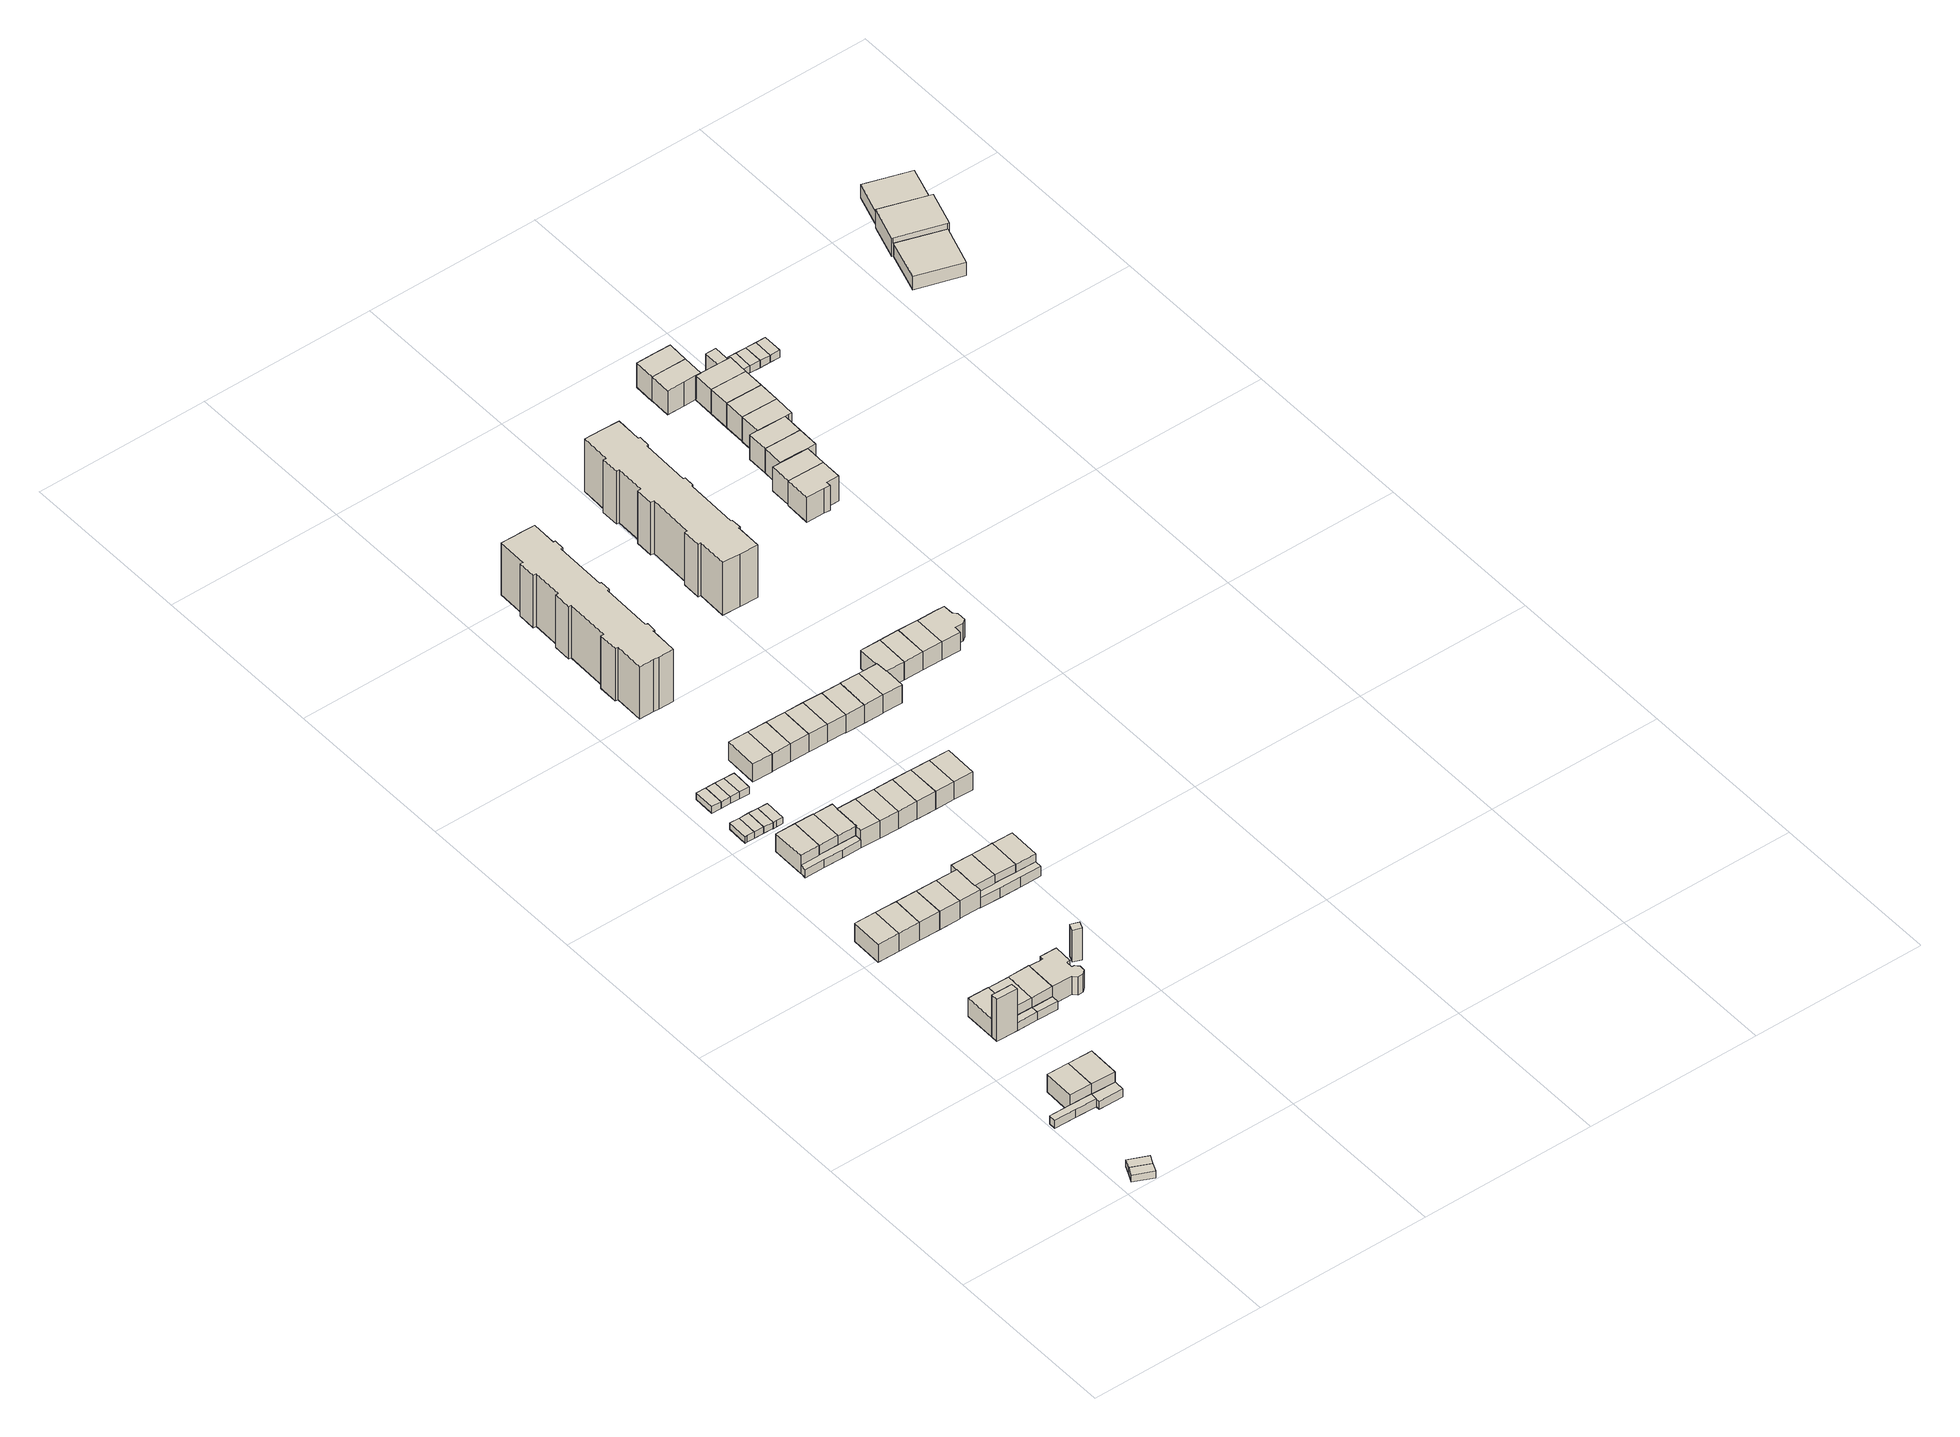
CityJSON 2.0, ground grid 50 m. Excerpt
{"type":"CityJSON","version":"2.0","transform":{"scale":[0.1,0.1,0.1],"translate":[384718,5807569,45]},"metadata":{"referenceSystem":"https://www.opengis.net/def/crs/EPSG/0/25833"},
"CityObjects":{
"building1":{"type":"Building","attributes":{"Gemeindeschluessel":"11000006","BezugspunktDach":"2200","function":"31001_2463","measuredHeight":2.2,"storeysAboveGround":1},"address":[{"country":"Germany","locality":"Berlin","thoroughfareNumber":"33 (1)","thoroughfareName":"Gronauer Weg"}],"geometry":[{"type":"Solid","lod":"1","boundaries":[[[[0,1,2,3]],[[4,5,6,7]],[[4,7,3,2]],[[5,4,2,1]],[[6,5,1,0]],[[7,6,0,3]]]]}]},
"building2":{"type":"Building","attributes":{"Gemeindeschluessel":"11000006","BezugspunktDach":"2200","function":"31001_2463","measuredHeight":2.23,"storeysAboveGround":1},"address":[{"country":"Germany","locality":"Berlin","thoroughfareNumber":"45 (1)","thoroughfareName":"Gronauer Weg"}],"geometry":[{"type":"Solid","lod":"1","boundaries":[[[[1,8,9,2]],[[10,11,5,4]],[[10,4,2,9]],[[11,10,9,8]],[[5,11,8,1]],[[4,5,1,2]]]]}]},
"building3":{"type":"Building","attributes":{"Gemeindeschluessel":"11000006","BezugspunktDach":"2200","function":"51009_1610","measuredHeight":2.67,"storeysAboveGround":0},"address":[{"country":"Germany","locality":"Berlin"}],"geometry":[{"type":"Solid","lod":"1","boundaries":[[[[12,13,14,15,16,17]],[[18,19,20,21,22,23]],[[18,23,17,16]],[[19,18,16,15]],[[20,19,15,14]],[[21,20,14,13]],[[22,21,13,12]],[[23,22,12,17]]]]}]},
"building4":{"type":"Building","attributes":{"Gemeindeschluessel":"11000006","BezugspunktDach":"2200","function":"31001_1010","measuredHeight":5.83,"storeysAboveGround":2},"address":[{"country":"Germany","locality":"Berlin","thoroughfareNumber":"45","thoroughfareName":"Gronauer Weg"}],"geometry":[{"type":"Solid","lod":"1","boundaries":[[[[24,25,26,27]],[[28,29,20,19]],[[28,19,27,26]],[[29,28,26,25]],[[20,29,25,24]],[[19,20,24,27]]]]}]},
"building5":{"type":"Building","attributes":{"Gemeindeschluessel":"11000006","function":"31001_1010"},"address":[{"country":"Germany","locality":"Berlin","thoroughfareNumber":"47","thoroughfareName":"Gronauer Weg"}],"children":["building5-1","building5-2"]},
"building5-1":{"type":"BuildingPart","attributes":{"BezugspunktDach":"2200","measuredHeight":5.82,"storeysAboveGround":2},"parents":["building5"],"geometry":[{"type":"MultiSurface","lod":"1","boundaries":[[[30,31,25,24]],[[29,32,33,20]],[[29,20,24,25]],[[32,29,25,31]],[[33,32,31,30]],[[34,14,35,30,24]],[[20,33,35,14,34]]]}]},
"building5-2":{"type":"BuildingPart","attributes":{"BezugspunktDach":"2200","measuredHeight":2.6,"storeysAboveGround":2},"parents":["building5"],"geometry":[{"type":"MultiSurface","lod":"1","boundaries":[[[36,35,14,13,37]],[[21,20,33,38,39]],[[21,39,37,13]],[[20,21,13,14]],[[38,33,35,36]],[[39,38,36,37]],[[40,33,20,14,35]]]}]},
"building6":{"type":"Building","attributes":{"Gemeindeschluessel":"11000006","function":"31001_1010"},"address":[{"country":"Germany","locality":"Berlin","thoroughfareNumber":"37","thoroughfareName":"Gronauer Weg"}],"children":["building6-1","building6-2"]},
"building6-1":{"type":"BuildingPart","attributes":{"BezugspunktDach":"2200","measuredHeight":5.82,"storeysAboveGround":2},"parents":["building6"],"geometry":[{"type":"MultiSurface","lod":"1","boundaries":[[[41,42,43,44]],[[45,46,47,48]],[[45,48,44,43]],[[46,45,43,42]],[[47,46,42,41]],[[48,47,49,50]],[[50,49,41,44]]]}]},
"building6-2":{"type":"BuildingPart","attributes":{"BezugspunktDach":"2200","measuredHeight":13.69,"storeysAboveGround":2},"parents":["building6"],"geometry":[{"type":"Solid","lod":"1","boundaries":[[[[51,52,53,54]],[[50,49,55,56]],[[50,56,54,53]],[[49,41,44,50,53,52]],[[55,49,52,51]],[[56,55,51,54]],[[50,44,41,49]]]]}]},
"building7":{"type":"Building","attributes":{"Gemeindeschluessel":"11000006","BezugspunktDach":"2200","function":"51009_1610","measuredHeight":2.61,"storeysAboveGround":0},"address":[{"country":"Germany","locality":"Berlin"}],"geometry":[{"type":"Solid","lod":"1","boundaries":[[[[57,58,59,60]],[[49,61,62,55]],[[49,55,60,59]],[[61,49,59,58]],[[62,61,58,57]],[[55,62,57,60]]]]}]},
"building8":{"type":"Building","attributes":{"Gemeindeschluessel":"11000006","BezugspunktDach":"2200","function":"31001_1010","measuredHeight":5.8,"storeysAboveGround":2},"address":[{"country":"Germany","locality":"Berlin","thoroughfareNumber":"39","thoroughfareName":"Gronauer Weg"}],"geometry":[{"type":"Solid","lod":"1","boundaries":[[[[63,64,65,66]],[[46,67,68,47]],[[46,47,66,65]],[[67,46,65,64]],[[68,67,64,63]],[[47,68,63,66]]]]}]},
"building9":{"type":"Building","attributes":{"Gemeindeschluessel":"11000006","BezugspunktDach":"2200","function":"31001_1010","measuredHeight":5.93,"storeysAboveGround":2},"address":[{"country":"Germany","locality":"Berlin","thoroughfareNumber":"19","thoroughfareName":"Gronauer Weg"}],"geometry":[{"type":"Solid","lod":"1","boundaries":[[[[69,70,71,72]],[[73,74,75,76]],[[73,76,72,71]],[[74,73,71,70]],[[75,74,70,69]],[[76,75,69,72]]]]}]},
"building10":{"type":"Building","attributes":{"Gemeindeschluessel":"11000006","function":"31001_1010"},"address":[{"country":"Germany","locality":"Berlin","thoroughfareNumber":"41","thoroughfareName":"Gronauer Weg"}],"children":["building10-1","building10-2"]},
"building10-1":{"type":"BuildingPart","attributes":{"BezugspunktDach":"2200","measuredHeight":5.9,"storeysAboveGround":2},"parents":["building10"],"geometry":[{"type":"MultiSurface","lod":"1","boundaries":[[[77,78,79,80,81]],[[67,82,83,84,68]],[[67,68,81,80]],[[82,67,80,79]],[[83,82,79,78]],[[84,83,78,77]],[[58,85,77,81]],[[68,84,86,87,61,88]],[[88,61,87,86,85,58]]]}]},
"building10-2":{"type":"BuildingPart","attributes":{"BezugspunktDach":"2200","measuredHeight":2.63,"storeysAboveGround":2},"parents":["building10"],"geometry":[{"type":"Solid","lod":"1","boundaries":[[[[89,85,58,57]],[[61,87,90,62]],[[61,62,57,58]],[[90,87,85,89]],[[62,90,89,57]],[[87,61,58,85]]]]}]},
"building11":{"type":"Building","attributes":{"Gemeindeschluessel":"11000006","BezugspunktDach":"2200","function":"31001_1010","measuredHeight":5.96,"storeysAboveGround":2},"address":[{"country":"Germany","locality":"Berlin","thoroughfareNumber":"21","thoroughfareName":"Gronauer Weg"}],"geometry":[{"type":"Solid","lod":"1","boundaries":[[[[91,92,70,69]],[[74,93,94,75]],[[74,75,69,70]],[[93,74,70,92]],[[94,93,92,91]],[[75,94,91,69]]]]}]},
"building12":{"type":"Building","attributes":{"Gemeindeschluessel":"11000006","BezugspunktDach":"2200","function":"31001_1010","measuredHeight":5.96,"storeysAboveGround":2},"address":[{"country":"Germany","locality":"Berlin","thoroughfareNumber":"23","thoroughfareName":"Gronauer Weg"}],"geometry":[{"type":"Solid","lod":"1","boundaries":[[[[95,96,92,91]],[[93,97,98,94]],[[93,94,91,92]],[[97,93,92,96]],[[98,97,96,95]],[[94,98,95,91]]]]}]},
"building13":{"type":"Building","attributes":{"Gemeindeschluessel":"11000006","BezugspunktDach":"2200","function":"31001_1010","measuredHeight":5.86,"storeysAboveGround":2},"address":[{"country":"Germany","locality":"Berlin","thoroughfareNumber":"41A","thoroughfareName":"Gronauer Weg"}],"geometry":[{"type":"Solid","lod":"1","boundaries":[[[[99,100,101,102,103,104,105,106,107,108,109,110,111,112,113,114,78,77]],[[83,115,116,117,118,119,120,121,122,123,124,125,126,127,128,129,130,84]],[[83,84,77,78]],[[115,83,78,114]],[[116,115,114,113]],[[117,116,113,112]],[[118,117,112,111]],[[119,118,111,110]],[[120,119,110,109]],[[121,120,109,108]],[[122,121,108,107]],[[123,122,107,106]],[[124,123,106,105]],[[125,124,105,104]],[[126,125,104,103]],[[127,126,103,102]],[[128,127,102,101]],[[129,128,101,100]],[[130,129,100,99]],[[84,130,99,77]]]]}]},
"building14":{"type":"Building","attributes":{"Gemeindeschluessel":"11000006","BezugspunktDach":"2200","function":"31001_2463","measuredHeight":2.04,"storeysAboveGround":1},"address":[{"country":"Germany","locality":"Berlin","thoroughfareNumber":"41 (1)","thoroughfareName":"Westfalenring"}],"geometry":[{"type":"Solid","lod":"1","boundaries":[[[[131,132,133,134,135]],[[136,137,138,139,140]],[[136,140,135,134]],[[137,136,134,133]],[[138,137,133,132]],[[139,138,132,131]],[[140,139,131,135]]]]}]},
"building15":{"type":"Building","attributes":{"Gemeindeschluessel":"11000006","BezugspunktDach":"2200","function":"31001_1010","measuredHeight":5.78,"storeysAboveGround":2},"address":[{"country":"Germany","locality":"Berlin","thoroughfareNumber":"1","thoroughfareName":"Gronauer Weg"}],"geometry":[{"type":"Solid","lod":"1","boundaries":[[[[141,142,143,144]],[[145,146,147,148]],[[145,148,144,143]],[[146,145,143,142]],[[147,146,142,141]],[[148,147,141,144]]]]}]},
"building16":{"type":"Building","attributes":{"Gemeindeschluessel":"11000006","BezugspunktDach":"2200","function":"31001_2463","measuredHeight":2.03,"storeysAboveGround":1},"address":[{"country":"Germany","locality":"Berlin","thoroughfareNumber":"46 (1)","thoroughfareName":"Gronauer Weg"}],"geometry":[{"type":"Solid","lod":"1","boundaries":[[[[149,150,133,132]],[[151,152,153,154]],[[151,154,132,133]],[[152,151,133,150]],[[153,152,150,149]],[[154,153,149,132]]]]}]},
"building17":{"type":"Building","attributes":{"Gemeindeschluessel":"11000006","BezugspunktDach":"2200","function":"31001_1010","measuredHeight":5.91,"storeysAboveGround":2},"address":[{"country":"Germany","locality":"Berlin","thoroughfareNumber":"25","thoroughfareName":"Gronauer Weg"}],"geometry":[{"type":"Solid","lod":"1","boundaries":[[[[155,156,96,95]],[[97,157,158,98]],[[97,98,95,96]],[[157,97,96,156]],[[158,157,156,155]],[[98,158,155,95]]]]}]},
"building18":{"type":"Building","attributes":{"Gemeindeschluessel":"11000006","BezugspunktDach":"2200","function":"51009_1610","measuredHeight":2.55,"storeysAboveGround":0},"address":[{"country":"Germany","locality":"Berlin"}],"geometry":[{"type":"Solid","lod":"1","boundaries":[[[[159,160,161,162,163,164,165,166]],[[167,168,169,170,171,172,173,174]],[[167,174,166,165]],[[168,167,165,164]],[[169,168,164,163]],[[170,169,163,162]],[[171,170,162,161]],[[172,171,161,160]],[[173,172,160,159]],[[174,173,159,166]]]]}]},
"building19":{"type":"Building","attributes":{"Gemeindeschluessel":"11000006","BezugspunktDach":"2200","function":"31001_2463","measuredHeight":2.13,"storeysAboveGround":1},"address":[{"country":"Germany","locality":"Berlin","thoroughfareNumber":"21 (1)","thoroughfareName":"Gronauer Weg"}],"geometry":[{"type":"Solid","lod":"1","boundaries":[[[[175,176,177,178]],[[179,180,181,182]],[[179,182,178,177]],[[180,179,177,176]],[[181,180,176,175]],[[182,181,175,178]]]]}]},
"building20":{"type":"Building","attributes":{"Gemeindeschluessel":"11000006","BezugspunktDach":"2200","function":"31001_2463","measuredHeight":2.03,"storeysAboveGround":1},"address":[{"country":"Germany","locality":"Berlin","thoroughfareNumber":"1 (1)","thoroughfareName":"Gronauer Weg"}],"geometry":[{"type":"Solid","lod":"1","boundaries":[[[[183,184,150,149]],[[152,185,186,153]],[[152,153,149,150]],[[185,152,150,184]],[[186,185,184,183]],[[153,186,183,149]]]]}]},
"building21":{"type":"Building","attributes":{"Gemeindeschluessel":"11000006","BezugspunktDach":"2200","function":"31001_1010","measuredHeight":5.82,"storeysAboveGround":2},"address":[{"country":"Germany","locality":"Berlin","thoroughfareNumber":"3","thoroughfareName":"Gronauer Weg"}],"geometry":[{"type":"Solid","lod":"1","boundaries":[[[[187,188,142,141]],[[146,189,190,147]],[[146,147,141,142]],[[189,146,142,188]],[[190,189,188,187]],[[147,190,187,141]]]]}]},
"building22":{"type":"Building","attributes":{"Gemeindeschluessel":"11000006","BezugspunktDach":"2200","function":"31001_2463","measuredHeight":2.14,"storeysAboveGround":1},"address":[{"country":"Germany","locality":"Berlin","thoroughfareNumber":"25 (1)","thoroughfareName":"Gronauer Weg"}],"geometry":[{"type":"Solid","lod":"1","boundaries":[[[[191,192,176,175]],[[180,193,194,181]],[[180,181,175,176]],[[193,180,176,192]],[[194,193,192,191]],[[181,194,191,175]]]]}]},
"building23":{"type":"Building","attributes":{"Gemeindeschluessel":"11000006","BezugspunktDach":"2200","function":"31001_2463","measuredHeight":2.04,"storeysAboveGround":1},"address":[{"country":"Germany","locality":"Berlin","thoroughfareNumber":"39 (1)","thoroughfareName":"Gronauer Weg"}],"geometry":[{"type":"Solid","lod":"1","boundaries":[[[[195,196,197,184,183]],[[198,199,200,201,202]],[[198,202,183,184]],[[199,198,184,197]],[[200,199,197,196]],[[201,200,196,195]],[[202,201,195,183]]]]}]},
"building24":{"type":"Building","attributes":{"Gemeindeschluessel":"11000006","BezugspunktDach":"2200","function":"31001_1010","measuredHeight":5.76,"storeysAboveGround":2},"address":[{"country":"Germany","locality":"Berlin","thoroughfareNumber":"27","thoroughfareName":"Gronauer Weg"}],"geometry":[{"type":"Solid","lod":"1","boundaries":[[[[203,204,205,206,207,156,155]],[[208,209,210,211,212,213,214]],[[208,214,155,156]],[[209,208,156,207]],[[210,209,207,206]],[[211,210,206,205]],[[212,211,205,204]],[[213,212,204,203]],[[214,213,203,155]]]]}]},
"building25":{"type":"Building","attributes":{"Gemeindeschluessel":"11000006","BezugspunktDach":"2200","function":"31001_1000","measuredHeight":10.3,"storeysAboveGround":1},"address":[{"country":"Germany","locality":"Berlin","thoroughfareNumber":"41A (1)","thoroughfareName":"Gronauer Weg"}],"geometry":[{"type":"Solid","lod":"1","boundaries":[[[[215,216,217,218]],[[219,220,221,222]],[[219,222,218,217]],[[220,219,217,216]],[[221,220,216,215]],[[222,221,215,218]]]]}]},
"building26":{"type":"Building","attributes":{"Gemeindeschluessel":"11000006","BezugspunktDach":"2200","function":"31001_2463","measuredHeight":2.14,"storeysAboveGround":1},"address":[{"country":"Germany","locality":"Berlin","thoroughfareNumber":"29 (1)","thoroughfareName":"Gronauer Weg"}],"geometry":[{"type":"Solid","lod":"1","boundaries":[[[[223,224,192,191]],[[193,225,226,194]],[[193,194,191,192]],[[225,193,192,224]],[[226,225,224,223]],[[194,226,223,191]]]]}]},
"building27":{"type":"Building","attributes":{"Gemeindeschluessel":"11000006","BezugspunktDach":"2200","function":"31001_1010","measuredHeight":5.75,"storeysAboveGround":2},"address":[{"country":"Germany","locality":"Berlin","thoroughfareNumber":"5","thoroughfareName":"Gronauer Weg"}],"geometry":[{"type":"Solid","lod":"1","boundaries":[[[[227,228,229,230,231,232,233]],[[189,234,235,236,237,238,190]],[[189,190,233,232]],[[234,189,232,231]],[[235,234,231,230]],[[236,235,230,229]],[[237,236,229,228]],[[238,237,228,227]],[[190,238,227,233]]]]}]},
"building28":{"type":"Building","attributes":{"Gemeindeschluessel":"11000006","BezugspunktDach":"2200","function":"31001_2463","measuredHeight":2.14,"storeysAboveGround":1},"address":[{"country":"Germany","locality":"Berlin","thoroughfareNumber":"3 (1)","thoroughfareName":"Gronauer Weg"}],"geometry":[{"type":"Solid","lod":"1","boundaries":[[[[239,240,224,223]],[[225,241,242,226]],[[225,226,223,224]],[[241,225,224,240]],[[242,241,240,239]],[[226,242,239,223]]]]}]},
"building29":{"type":"Building","attributes":{"Gemeindeschluessel":"11000006","BezugspunktDach":"2200","function":"31001_1010","measuredHeight":5.77,"storeysAboveGround":2},"address":[{"country":"Germany","locality":"Berlin","thoroughfareNumber":"29","thoroughfareName":"Gronauer Weg"}],"geometry":[{"type":"Solid","lod":"1","boundaries":[[[[206,205,204,243,244,245,207]],[[246,247,248,249,250,251,252]],[[246,252,207,245]],[[247,246,245,244]],[[248,247,244,243]],[[249,248,243,204]],[[250,249,204,205]],[[251,250,205,206]],[[252,251,206,207]]]]}]},
"building30":{"type":"Building","attributes":{"Gemeindeschluessel":"11000006","BezugspunktDach":"2200","function":"31001_1010","measuredHeight":5.7,"storeysAboveGround":2},"address":[{"country":"Germany","locality":"Berlin","thoroughfareNumber":"7","thoroughfareName":"Gronauer Weg"}],"geometry":[{"type":"Solid","lod":"1","boundaries":[[[[253,254,255,256,257,258,259]],[[170,260,261,262,263,264,171]],[[170,171,259,258]],[[260,170,258,257]],[[261,260,257,256]],[[262,261,256,255]],[[263,262,255,254]],[[264,263,254,253]],[[171,264,253,259]]]]}]},
"building31":{"type":"Building","attributes":{"Gemeindeschluessel":"11000006","BezugspunktDach":"2200","function":"51009_1610","measuredHeight":3.23,"storeysAboveGround":0},"address":[{"country":"Germany","locality":"Berlin"}],"geometry":[{"type":"Solid","lod":"1","boundaries":[[[[265,266,267,268,269,270,271,272]],[[249,248,273,274,275,276,277,278]],[[249,278,272,271]],[[248,249,271,270]],[[273,248,270,269]],[[274,273,269,268]],[[275,274,268,267]],[[276,275,267,266]],[[277,276,266,265]],[[278,277,265,272]]]]}]},
"building32":{"type":"Building","attributes":{"Gemeindeschluessel":"11000006","BezugspunktDach":"2200","function":"31001_1010","measuredHeight":5.93,"storeysAboveGround":2},"address":[{"country":"Germany","locality":"Berlin","thoroughfareNumber":"51","thoroughfareName":"Westfalenring"}],"geometry":[{"type":"Solid","lod":"1","boundaries":[[[[279,280,281,282]],[[283,284,285,286]],[[283,286,282,281]],[[284,283,281,280]],[[285,284,280,279]],[[286,285,279,282]]]]}]},
"building33":{"type":"Building","attributes":{"Gemeindeschluessel":"11000006","BezugspunktDach":"2200","function":"31001_1010","measuredHeight":5.7,"storeysAboveGround":2},"address":[{"country":"Germany","locality":"Berlin","thoroughfareNumber":"9","thoroughfareName":"Gronauer Weg"}],"geometry":[{"type":"Solid","lod":"1","boundaries":[[[[287,288,254,253]],[[263,289,290,264]],[[263,264,253,254]],[[289,263,254,288]],[[290,289,288,287]],[[264,290,287,253]]]]}]},
"building34":{"type":"Building","attributes":{"Gemeindeschluessel":"11000006","BezugspunktDach":"2200","function":"31001_1010","measuredHeight":5.72,"storeysAboveGround":2},"address":[{"country":"Germany","locality":"Berlin","thoroughfareNumber":"31","thoroughfareName":"Gronauer Weg"}],"geometry":[{"type":"Solid","lod":"1","boundaries":[[[[291,292,293,294,295,244,243]],[[247,296,297,298,299,273,248]],[[247,248,243,244]],[[296,247,244,295]],[[297,296,295,294]],[[298,297,294,293]],[[299,298,293,292]],[[273,299,292,291]],[[248,273,291,243]]]]}]},
"building35":{"type":"Building","attributes":{"Gemeindeschluessel":"11000006","BezugspunktDach":"2200","function":"31001_1010","measuredHeight":5.88,"storeysAboveGround":2},"address":[{"country":"Germany","locality":"Berlin","thoroughfareNumber":"49","thoroughfareName":"Westfalenring"}],"geometry":[{"type":"Solid","lod":"1","boundaries":[[[[300,301,280,279]],[[302,303,304,305]],[[302,305,279,280]],[[303,302,280,301]],[[304,303,301,300]],[[305,304,300,279]]]]}]},
"building36":{"type":"Building","attributes":{"Gemeindeschluessel":"11000006","BezugspunktDach":"2200","function":"31001_1010","measuredHeight":5.7,"storeysAboveGround":2},"address":[{"country":"Germany","locality":"Berlin","thoroughfareNumber":"11","thoroughfareName":"Gronauer Weg"}],"geometry":[{"type":"Solid","lod":"1","boundaries":[[[[306,307,288,287]],[[289,308,309,290]],[[289,290,287,288]],[[308,289,288,307]],[[309,308,307,306]],[[290,309,306,287]]]]}]},
"building37":{"type":"Building","attributes":{"Gemeindeschluessel":"11000006","BezugspunktDach":"2200","function":"31001_1010","measuredHeight":5.73,"storeysAboveGround":2},"address":[{"country":"Germany","locality":"Berlin","thoroughfareNumber":"31A","thoroughfareName":"Gronauer Weg"}],"geometry":[{"type":"Solid","lod":"1","boundaries":[[[[310,311,292,291]],[[299,312,274,273]],[[299,273,291,292]],[[312,299,292,311]],[[274,312,311,310]],[[273,274,310,291]]]]}]},
"building38":{"type":"Building","attributes":{"Gemeindeschluessel":"11000006","BezugspunktDach":"2200","function":"31001_1010","measuredHeight":5.86,"storeysAboveGround":2},"address":[{"country":"Germany","locality":"Berlin","thoroughfareNumber":"47","thoroughfareName":"Westfalenring"}],"geometry":[{"type":"Solid","lod":"1","boundaries":[[[[313,314,301,300]],[[303,315,316,304]],[[303,304,300,301]],[[315,303,301,314]],[[316,315,314,313]],[[304,316,313,300]]]]}]},
"building39":{"type":"Building","attributes":{"Gemeindeschluessel":"11000006","BezugspunktDach":"2200","function":"31001_1010","measuredHeight":18.09,"storeysAboveGround":5},"address":[{"country":"Germany","locality":"Berlin","thoroughfareNumber":"36, 38, 40","thoroughfareName":"Westfalenring"}],"geometry":[{"type":"Solid","lod":"1","boundaries":[[[[317,318,319,320,321,322,323,324,325,326,327,328,329,330,331,332,333,334,335,336,337,338,339,340,341,342,343,344,345,346,347,348]],[[349,350,351,352,353,354,355,356,357,358,359,360,361,362,363,364,365,366,367,368,369,370,371,372,373,374,375,376,377,378,379,380]],[[349,380,348,347]],[[350,349,347,346]],[[351,350,346,345]],[[352,351,345,344]],[[353,352,344,343]],[[354,353,343,342]],[[355,354,342,341]],[[356,355,341,340]],[[357,356,340,339]],[[358,357,339,338]],[[359,358,338,337]],[[360,359,337,336]],[[361,360,336,335]],[[362,361,335,334]],[[363,362,334,333]],[[364,363,333,332]],[[365,364,332,331]],[[366,365,331,330]],[[367,366,330,329]],[[368,367,329,328]],[[369,368,328,327]],[[370,369,327,326]],[[371,370,326,325]],[[372,371,325,324]],[[373,372,324,323]],[[374,373,323,322]],[[375,374,322,321]],[[376,375,321,320]],[[377,376,320,319]],[[378,377,319,318]],[[379,378,318,317]],[[380,379,317,348]]]]}]},
"building40":{"type":"Building","attributes":{"Gemeindeschluessel":"11000006","BezugspunktDach":"2200","function":"31001_1010","measuredHeight":5.75,"storeysAboveGround":2},"address":[{"country":"Germany","locality":"Berlin","thoroughfareNumber":"13","thoroughfareName":"Gronauer Weg"}],"geometry":[{"type":"Solid","lod":"1","boundaries":[[[[381,382,307,306]],[[383,384,385,386]],[[383,386,306,307]],[[384,383,307,382]],[[385,384,382,381]],[[386,385,381,306]]]]}]},
"building41":{"type":"Building","attributes":{"Gemeindeschluessel":"11000006","BezugspunktDach":"2200","function":"31001_1010","measuredHeight":5.82,"storeysAboveGround":2},"address":[{"country":"Germany","locality":"Berlin","thoroughfareNumber":"45","thoroughfareName":"Westfalenring"}],"geometry":[{"type":"Solid","lod":"1","boundaries":[[[[387,388,314,313]],[[315,389,390,316]],[[315,316,313,314]],[[389,315,314,388]],[[390,389,388,387]],[[316,390,387,313]]]]}]},
"building42":{"type":"Building","attributes":{"Gemeindeschluessel":"11000006","BezugspunktDach":"2200","function":"31001_1010","measuredHeight":5.82,"storeysAboveGround":2},"address":[{"country":"Germany","locality":"Berlin","thoroughfareNumber":"15","thoroughfareName":"Gronauer Weg"}],"geometry":[{"type":"Solid","lod":"1","boundaries":[[[[391,392,382,381]],[[384,393,394,385]],[[384,385,381,382]],[[393,384,382,392]],[[394,393,392,391]],[[385,394,391,381]]]]}]},
"building43":{"type":"Building","attributes":{"Gemeindeschluessel":"11000006","BezugspunktDach":"2200","function":"31001_1010","measuredHeight":5.78,"storeysAboveGround":2},"address":[{"country":"Germany","locality":"Berlin","thoroughfareNumber":"43","thoroughfareName":"Westfalenring"}],"geometry":[{"type":"Solid","lod":"1","boundaries":[[[[395,396,388,387]],[[397,398,399,400]],[[397,400,387,388]],[[398,397,388,396]],[[399,398,396,395]],[[400,399,395,387]]]]}]},
"building44":{"type":"Building","attributes":{"Gemeindeschluessel":"11000006","BezugspunktDach":"2200","function":"31001_1010","measuredHeight":5.82,"storeysAboveGround":2},"address":[{"country":"Germany","locality":"Berlin","thoroughfareNumber":"17","thoroughfareName":"Gronauer Weg"}],"geometry":[{"type":"Solid","lod":"1","boundaries":[[[[401,402,392,391]],[[393,403,404,394]],[[393,394,391,392]],[[403,393,392,402]],[[404,403,402,401]],[[394,404,401,391]]]]}]},
"building45":{"type":"Building","attributes":{"Gemeindeschluessel":"11000006","BezugspunktDach":"2200","function":"31001_1010","measuredHeight":5.91,"storeysAboveGround":2},"address":[{"country":"Germany","locality":"Berlin","thoroughfareNumber":"41","thoroughfareName":"Westfalenring"}],"geometry":[{"type":"Solid","lod":"1","boundaries":[[[[405,406,396,395]],[[407,408,409,410]],[[407,410,395,396]],[[408,407,396,406]],[[409,408,406,405]],[[410,409,405,395]]]]}]},
"building46":{"type":"Building","attributes":{"Gemeindeschluessel":"11000006","BezugspunktDach":"2200","function":"31001_1010","measuredHeight":5.96,"storeysAboveGround":2},"address":[{"country":"Germany","locality":"Berlin","thoroughfareNumber":"39","thoroughfareName":"Westfalenring"}],"geometry":[{"type":"Solid","lod":"1","boundaries":[[[[411,412,413,414]],[[408,415,416,409]],[[408,409,414,413]],[[415,408,413,412]],[[416,415,412,411]],[[409,416,411,414]]]]}]},
"building47":{"type":"Building","attributes":{"Gemeindeschluessel":"11000006","BezugspunktDach":"2200","function":"31001_1010","measuredHeight":5.86,"storeysAboveGround":2},"address":[{"country":"Germany","locality":"Berlin","thoroughfareNumber":"37","thoroughfareName":"Westfalenring"}],"geometry":[{"type":"Solid","lod":"1","boundaries":[[[[417,418,419,420,421,422,412,411]],[[423,424,425,426,427,428,429,430]],[[423,430,411,412]],[[424,423,412,422]],[[425,424,422,421]],[[426,425,421,420]],[[427,426,420,419]],[[428,427,419,418]],[[429,428,418,417]],[[430,429,417,411]]]]}]},
"building48":{"type":"Building","attributes":{"Gemeindeschluessel":"11000006","BezugspunktDach":"2200","function":"31001_1010","measuredHeight":5.88,"storeysAboveGround":2},"address":[{"country":"Germany","locality":"Berlin","thoroughfareNumber":"35","thoroughfareName":"Westfalenring"}],"geometry":[{"type":"Solid","lod":"1","boundaries":[[[[421,420,419,431,432,433,422]],[[434,435,436,427,426,425,424]],[[434,424,422,433]],[[435,434,433,432]],[[436,435,432,431]],[[427,436,431,419]],[[426,427,419,420]],[[425,426,420,421]],[[424,425,421,422]]]]}]},
"building49":{"type":"Building","attributes":{"Gemeindeschluessel":"11000006","BezugspunktDach":"2200","function":"31001_1010","measuredHeight":5.88,"storeysAboveGround":2},"address":[{"country":"Germany","locality":"Berlin","thoroughfareNumber":"33","thoroughfareName":"Westfalenring"}],"geometry":[{"type":"Solid","lod":"1","boundaries":[[[[437,438,432,431]],[[435,439,440,436]],[[435,436,431,432]],[[439,435,432,438]],[[440,439,438,437]],[[436,440,437,431]]]]}]},
"building50":{"type":"Building","attributes":{"Gemeindeschluessel":"11000006","BezugspunktDach":"2200","function":"31001_1010","measuredHeight":18.39,"storeysAboveGround":5},"address":[{"country":"Germany","locality":"Berlin","thoroughfareNumber":"30, 32, 34","thoroughfareName":"Westfalenring"}],"geometry":[{"type":"Solid","lod":"1","boundaries":[[[[441,442,443,444,445,446,447,448,449,450,451,452,453,454,455,456,457,458,459,460,461,462,463,464,465,466,467,468,469,470]],[[471,472,473,474,475,476,477,478,479,480,481,482,483,484,485,486,487,488,489,490,491,492,493,494,495,496,497,498,499,500]],[[471,500,470,469]],[[472,471,469,468]],[[473,472,468,467]],[[474,473,467,466]],[[475,474,466,465]],[[476,475,465,464]],[[477,476,464,463]],[[478,477,463,462]],[[479,478,462,461]],[[480,479,461,460]],[[481,480,460,459]],[[482,481,459,458]],[[483,482,458,457]],[[484,483,457,456]],[[485,484,456,455]],[[486,485,455,454]],[[487,486,454,453]],[[488,487,453,452]],[[489,488,452,451]],[[490,489,451,450]],[[491,490,450,449]],[[492,491,449,448]],[[493,492,448,447]],[[494,493,447,446]],[[495,494,446,445]],[[496,495,445,444]],[[497,496,444,443]],[[498,497,443,442]],[[499,498,442,441]],[[500,499,441,470]]]]}]},
"building51":{"type":"Building","attributes":{"Gemeindeschluessel":"11000006","BezugspunktDach":"2200","function":"31001_1010","measuredHeight":5.87,"storeysAboveGround":2},"address":[{"country":"Germany","locality":"Berlin","thoroughfareNumber":"31","thoroughfareName":"Westfalenring"}],"geometry":[{"type":"Solid","lod":"1","boundaries":[[[[501,502,438,437]],[[439,503,504,440]],[[439,440,437,438]],[[503,439,438,502]],[[504,503,502,501]],[[440,504,501,437]]]]}]},
"building52":{"type":"Building","attributes":{"Gemeindeschluessel":"11000006","BezugspunktDach":"2200","function":"31001_1010","measuredHeight":5.76,"storeysAboveGround":2},"address":[{"country":"Germany","locality":"Berlin","thoroughfareNumber":"31A","thoroughfareName":"Westfalenring"}],"geometry":[{"type":"Solid","lod":"1","boundaries":[[[[505,506,507,508,509,510,511,512,513,514,515]],[[503,516,517,518,519,520,521,522,523,524,504]],[[503,504,515,514]],[[516,503,514,513]],[[517,516,513,512]],[[518,517,512,511]],[[519,518,511,510]],[[520,519,510,509]],[[521,520,509,508]],[[522,521,508,507]],[[523,522,507,506]],[[524,523,506,505]],[[504,524,505,515]]]]}]},
"building53":{"type":"Building","attributes":{"Gemeindeschluessel":"11000006","BezugspunktDach":"2200","function":"31001_1010","measuredHeight":9.8,"storeysAboveGround":2},"address":[{"country":"Germany","locality":"Berlin","thoroughfareNumber":"26A","thoroughfareName":"Westfalenring"}],"geometry":[{"type":"Solid","lod":"1","boundaries":[[[[525,526,527,528,529,530,531,532]],[[533,534,535,536,537,538,539,540]],[[533,540,532,531]],[[534,533,531,530]],[[535,534,530,529]],[[536,535,529,528]],[[537,536,528,527]],[[538,537,527,526]],[[539,538,526,525]],[[540,539,525,532]]]]}]},
"building54":{"type":"Building","attributes":{"Gemeindeschluessel":"11000006","BezugspunktDach":"2200","function":"31001_1010","measuredHeight":9.57,"storeysAboveGround":2},"address":[{"country":"Germany","locality":"Berlin","thoroughfareNumber":"26","thoroughfareName":"Westfalenring"}],"geometry":[{"type":"Solid","lod":"1","boundaries":[[[[530,529,541,542,543,544,531]],[[545,546,547,548,549,550,551]],[[545,551,531,544]],[[546,545,544,543]],[[547,546,543,542]],[[548,547,542,541]],[[549,548,541,529]],[[550,549,529,530]],[[551,550,530,531]]]]}]},
"building55":{"type":"Building","attributes":{"Gemeindeschluessel":"11000006","BezugspunktDach":"2200","function":"31001_1010","measuredHeight":9.67,"storeysAboveGround":2},"address":[{"country":"Germany","locality":"Berlin","thoroughfareNumber":"24A","thoroughfareName":"Westfalenring"}],"geometry":[{"type":"Solid","lod":"1","boundaries":[[[[552,553,554,555,556,557,558]],[[559,560,561,562,563,564,565]],[[559,565,558,557]],[[560,559,557,556]],[[561,560,556,555]],[[562,561,555,554]],[[563,562,554,553]],[[564,563,553,552]],[[565,564,552,558]]]]}]},
"building56":{"type":"Building","attributes":{"Gemeindeschluessel":"11000006","BezugspunktDach":"2200","function":"31001_1010","measuredHeight":9.68,"storeysAboveGround":2},"address":[{"country":"Germany","locality":"Berlin","thoroughfareNumber":"24","thoroughfareName":"Westfalenring"}],"geometry":[{"type":"Solid","lod":"1","boundaries":[[[[556,555,566,567,568,569,570,571,557]],[[572,573,574,575,576,577,561,560,559]],[[572,559,557,571]],[[573,572,571,570]],[[574,573,570,569]],[[575,574,569,568]],[[576,575,568,567]],[[577,576,567,566]],[[561,577,566,555]],[[560,561,555,556]],[[559,560,556,557]]]]}]},
"building57":{"type":"Building","attributes":{"Gemeindeschluessel":"11000006","BezugspunktDach":"2200","function":"31001_1010","measuredHeight":9.52,"storeysAboveGround":2},"address":[{"country":"Germany","locality":"Berlin","thoroughfareNumber":"20B","thoroughfareName":"Westfalenring"}],"geometry":[{"type":"Solid","lod":"1","boundaries":[[[[578,579,580,581,582,583,584]],[[585,586,587,588,589,590,591]],[[585,591,584,583]],[[586,585,583,582]],[[587,586,582,581]],[[588,587,581,580]],[[589,588,580,579]],[[590,589,579,578]],[[591,590,578,584]]]]}]},
"building58":{"type":"Building","attributes":{"Gemeindeschluessel":"11000006","BezugspunktDach":"2200","function":"31001_1010","measuredHeight":9.77,"storeysAboveGround":2},"address":[{"country":"Germany","locality":"Berlin","thoroughfareNumber":"22C","thoroughfareName":"Westfalenring"}],"geometry":[{"type":"Solid","lod":"1","boundaries":[[[[592,567,566,593,594,595,596,597,570,569]],[[598,599,600,601,602,603,604,605,606,607]],[[598,607,569,570]],[[599,598,570,597]],[[600,599,597,596]],[[601,600,596,595]],[[602,601,595,594]],[[603,602,594,593]],[[604,603,593,566]],[[605,604,566,567]],[[606,605,567,592]],[[607,606,592,569]]]]}]},
"building59":{"type":"Building","attributes":{"Gemeindeschluessel":"11000006","BezugspunktDach":"2200","function":"31001_1010","measuredHeight":9.56,"storeysAboveGround":2},"address":[{"country":"Germany","locality":"Berlin","thoroughfareNumber":"20A","thoroughfareName":"Westfalenring"}],"geometry":[{"type":"Solid","lod":"1","boundaries":[[[[582,581,608,609,610,583]],[[611,612,613,614,615,616]],[[611,616,583,610]],[[612,611,610,609]],[[613,612,609,608]],[[614,613,608,581]],[[615,614,581,582]],[[616,615,582,583]]]]}]},
"building60":{"type":"Building","attributes":{"Gemeindeschluessel":"11000006","BezugspunktDach":"2200","function":"31001_1010","measuredHeight":9.65,"storeysAboveGround":2},"address":[{"country":"Germany","locality":"Berlin","thoroughfareNumber":"22B","thoroughfareName":"Westfalenring"}],"geometry":[{"type":"Solid","lod":"1","boundaries":[[[[595,617,618,619,597]],[[620,621,622,623,624]],[[620,624,597,619]],[[621,620,619,618]],[[622,621,618,617]],[[623,622,617,595]],[[624,623,595,597]]]]}]},
"building61":{"type":"Building","attributes":{"Gemeindeschluessel":"11000006","BezugspunktDach":"2200","function":"31001_1010","measuredHeight":9.7,"storeysAboveGround":2},"address":[{"country":"Germany","locality":"Berlin","thoroughfareNumber":"22A","thoroughfareName":"Westfalenring"}],"geometry":[{"type":"Solid","lod":"1","boundaries":[[[[617,625,626,627,619]],[[628,629,630,622,620]],[[628,620,619,627]],[[629,628,627,626]],[[630,629,626,625]],[[622,630,625,617]],[[620,622,617,619]]]]}]},
"building62":{"type":"Building","attributes":{"Gemeindeschluessel":"11000006","BezugspunktDach":"2200","function":"31001_1010","measuredHeight":9.73,"storeysAboveGround":2},"address":[{"country":"Germany","locality":"Berlin","thoroughfareNumber":"22","thoroughfareName":"Westfalenring"}],"geometry":[{"type":"Solid","lod":"1","boundaries":[[[[626,625,631,632,633,634,635,636,580,579,627]],[[637,638,639,640,641,642,643,644,630,629,628]],[[637,628,627,579]],[[638,637,579,580]],[[639,638,580,636]],[[640,639,636,635]],[[641,640,635,634]],[[642,641,634,633]],[[643,642,633,632]],[[644,643,632,631]],[[630,644,631,625]],[[629,630,625,626]],[[628,629,626,627]]]]}]},
"building63":{"type":"Building","attributes":{"Gemeindeschluessel":"11000006","BezugspunktDach":"2200","function":"31001_2463","measuredHeight":7.04,"storeysAboveGround":1},"address":[{"country":"Germany","locality":"Berlin","thoroughfareNumber":"16 (13)","thoroughfareName":"Westfalenring"}],"geometry":[{"type":"Solid","lod":"1","boundaries":[[[[645,646,647,648]],[[649,650,651,652]],[[649,652,648,647]],[[650,649,647,646]],[[651,650,646,645]],[[652,651,645,648]]]]}]},
"building64":{"type":"Building","attributes":{"Gemeindeschluessel":"11000006","BezugspunktDach":"2200","function":"31001_2463","measuredHeight":2.32,"storeysAboveGround":1},"address":[{"country":"Germany","locality":"Berlin","thoroughfareNumber":"16 (12)","thoroughfareName":"Westfalenring"}],"geometry":[{"type":"Solid","lod":"1","boundaries":[[[[653,654,655,656,657]],[[658,659,660,661,662]],[[658,662,657,656]],[[659,658,656,655]],[[660,659,655,654]],[[661,660,654,653]],[[662,661,653,657]]]]}]},
"building65":{"type":"Building","attributes":{"Gemeindeschluessel":"11000006","BezugspunktDach":"2200","function":"31001_2463","measuredHeight":2.19,"storeysAboveGround":1},"address":[{"country":"Germany","locality":"Berlin","thoroughfareNumber":"16 (11)","thoroughfareName":"Westfalenring"}],"geometry":[{"type":"Solid","lod":"1","boundaries":[[[[663,664,665,666,667]],[[659,668,669,670,660]],[[659,660,667,666]],[[668,659,666,665]],[[669,668,665,664]],[[670,669,664,663]],[[660,670,663,667]]]]}]},
"building66":{"type":"Building","attributes":{"Gemeindeschluessel":"11000006","BezugspunktDach":"2200","function":"31001_2463","measuredHeight":2.3,"storeysAboveGround":1},"address":[{"country":"Germany","locality":"Berlin","thoroughfareNumber":"16 (10)","thoroughfareName":"Westfalenring"}],"geometry":[{"type":"Solid","lod":"1","boundaries":[[[[671,672,665,664]],[[673,674,675,676]],[[673,676,664,665]],[[674,673,665,672]],[[675,674,672,671]],[[676,675,671,664]]]]}]},
"building67":{"type":"Building","attributes":{"Gemeindeschluessel":"11000006","BezugspunktDach":"2200","function":"31001_2463","measuredHeight":2.3,"storeysAboveGround":1},"address":[{"country":"Germany","locality":"Berlin","thoroughfareNumber":"16 (9)","thoroughfareName":"Westfalenring"}],"geometry":[{"type":"Solid","lod":"1","boundaries":[[[[677,678,672,671]],[[674,679,680,675]],[[674,675,671,672]],[[679,674,672,678]],[[680,679,678,677]],[[675,680,677,671]]]]}]},
"building68":{"type":"Building","attributes":{"Gemeindeschluessel":"11000006","BezugspunktDach":"2200","function":"31001_2463","measuredHeight":2.26,"storeysAboveGround":1},"address":[{"country":"Germany","locality":"Berlin","thoroughfareNumber":"16 (8)","thoroughfareName":"Westfalenring"}],"geometry":[{"type":"Solid","lod":"1","boundaries":[[[[681,682,678,677]],[[679,683,684,680]],[[679,680,677,678]],[[683,679,678,682]],[[684,683,682,681]],[[680,684,681,677]]]]}]},
"building69":{"type":"Building","attributes":{"Gemeindeschluessel":"11000006","function":"31001_2523"},"address":[{"country":"Germany","locality":"Berlin","thoroughfareNumber":"15","thoroughfareName":"Westfalenring"}],"children":["building69-1","building69-2","building69-3"]},
"building69-1":{"type":"BuildingPart","attributes":{"BezugspunktDach":"2200","measuredHeight":6.01,"storeysAboveGround":2},"parents":["building69"],"geometry":[{"type":"MultiSurface","lod":"1","boundaries":[[[685,686,687,688,689,690,691,692]],[[693,694,695,696,697,698,699,700]],[[693,700,692,691]],[[694,693,691,690]],[[701,702,690,689]],[[696,695,689,688]],[[697,696,688,687]],[[698,697,687,686]],[[703,704,686,685]],[[700,699,685,692]],[[695,694,702,701]],[[699,698,704,703]]]}]},
"building69-2":{"type":"BuildingPart","attributes":{"BezugspunktDach":"2200","measuredHeight":4.36,"storeysAboveGround":2},"parents":["building69"],"geometry":[{"type":"MultiSurface","lod":"1","boundaries":[[[701,705,706,702]],[[707,708,695,694]],[[707,694,702,706]],[[708,707,706,705]],[[695,708,705,701]],[[695,709,695,694]],[[694,695,709,701,702]]]}]},
"building69-3":{"type":"BuildingPart","attributes":{"BezugspunktDach":"2200","measuredHeight":4.29,"storeysAboveGround":2},"parents":["building69"],"geometry":[{"type":"MultiSurface","lod":"1","boundaries":[[[710,704,703,711]],[[699,698,712,713]],[[699,713,711,703]],[[712,698,704,710]],[[713,712,710,711]],[[698,699,714,703,704]]]}]}
},
"vertices":[
[85,1,29],[96,26,29],[42,51,29],[30,26,29],[42,51,7],[96,26,7],[85,1,7],[30,26,7],
[108,51,29],[53,76,29],[53,76,7],[108,51,7],
[65,280,36],[126,278,36],[127,298,36],[65,300,36],[3,301,36],[3,281,36],[3,301,10],[65,300,10],[127,298,10],[126,278,10],[65,280,10],[3,281,10],
[127,298,68],[129,389,68],[67,390,68],[65,300,68],[67,390,10],[129,389,10],
[197,296,68],[199,387,68],[199,387,10],[197,296,10],[127,298,30],[197,296,36],
[196,265,36],[126,267,36],[196,265,10],[126,267,10],[197,296,23],
[142,618,70],[143,709,70],[83,710,70],[82,619,70],[83,710,11],[143,709,11],[142,618,11],[82,619,11],[142,618,12],[82,619,12],
[142,598,148],[142,618,148],[82,619,148],[81,599,148],[142,598,12],[81,599,12],
[202,597,38],[202,617,38],[142,618,38],[142,598,38],[202,617,12],[202,597,12],
[202,617,69],[204,708,69],[143,709,69],[142,618,69],[204,708,11],[202,617,11],
[96,989,68],[97,1080,68],[36,1081,68],[34,990,68],[36,1081,9],[97,1080,9],[96,989,9],[34,990,9],
[263,617,70],[265,707,70],[265,708,70],[204,708,70],[202,617,70],[265,708,11],[265,707,11],[263,617,11],[263,617,38],[263,617,29],[263,617,12],[202,617,24],
[263,596,38],[263,596,12],
[157,988,68],[159,1078,68],[159,1078,9],[157,988,9],
[218,987,68],[219,1077,68],[219,1077,9],[218,987,9],
[322,616,70],[332,605,70],[348,605,70],[358,615,70],[359,631,70],[349,641,70],[342,641,70],[343,661,70],[352,661,70],[354,715,70],[306,716,70],[305,706,70],[300,706,70],[300,705,70],[289,705,70],[289,706,70],[289,706,11],[289,705,11],[300,705,11],[300,706,11],[305,706,11],[306,716,11],[354,715,11],[352,661,11],[343,661,11],[342,641,11],[349,641,11],[359,631,11],[358,615,11],[348,605,11],[332,605,11],[322,616,11],
[55,1511,25],[75,1510,25],[77,1570,25],[50,1571,25],[48,1511,25],[50,1571,4],[77,1570,4],[75,1510,4],[55,1511,4],[48,1511,4],
[139,1345,66],[141,1439,66],[84,1440,66],[83,1345,66],[84,1440,8],[141,1439,8],[139,1345,8],[83,1345,8],
[103,1510,25],[105,1570,25],[77,1570,5],[105,1570,5],[103,1510,5],[75,1510,5],
[278,986,68],[279,1076,68],[279,1076,9],[278,986,9],
[139,1325,35],[194,1324,35],[248,1323,35],[248,1343,35],[195,1344,35],[139,1345,35],[83,1345,35],[82,1325,35],[83,1345,9],[139,1345,9],[195,1344,9],[248,1343,9],[248,1323,9],[194,1324,9],[139,1325,9],[82,1325,9],
[78,1640,26],[79,1700,26],[52,1701,26],[51,1641,26],[52,1701,4],[79,1700,4],[78,1640,4],[51,1641,4],
[131,1509,25],[132,1569,25],[132,1569,5],[131,1509,5],
[195,1344,66],[196,1438,66],[196,1438,8],[195,1344,8],
[106,1640,26],[107,1700,26],[107,1700,4],[106,1640,4],
[142,1509,25],[160,1508,25],[161,1568,25],[132,1569,4],[161,1568,4],[160,1508,4],[142,1509,4],[131,1509,4],
[340,985,68],[340,1005,68],[338,1005,68],[340,1075,68],[338,1075,68],[279,1076,11],[338,1075,11],[340,1075,11],[338,1005,11],[340,1005,11],[340,985,11],[278,986,11],
[415,693,115],[423,713,115],[400,722,115],[392,702,115],[400,722,12],[423,713,12],[415,693,12],[392,702,12],
[133,1639,26],[134,1699,26],[134,1699,4],[133,1639,4],
[248,1343,65],[250,1342,65],[251,1417,65],[252,1417,65],[253,1437,65],[196,1438,65],[195,1344,65],[253,1437,8],[252,1417,8],[251,1417,8],[250,1342,8],[248,1343,8],
[162,1638,26],[164,1698,26],[164,1698,4],[162,1638,4],
[399,1004,68],[400,1094,68],[339,1095,68],[339,1095,10],[400,1094,10],[399,1004,10],[340,1005,10],[338,1005,10],[340,1075,10],[338,1075,10],
[304,1321,66],[306,1416,66],[252,1417,66],[251,1417,66],[250,1342,66],[248,1343,66],[248,1323,66],[250,1342,9],[251,1417,9],[252,1417,9],[306,1416,9],[304,1321,9],
[398,983,42],[460,982,42],[520,981,42],[520,1001,42],[460,1002,42],[399,1004,42],[340,1005,42],[340,985,42],[460,1002,10],[520,1001,10],[520,981,10],[460,982,10],[398,983,10],[340,985,10],
[250,1662,65],[252,1757,65],[195,1758,65],[193,1663,65],[195,1758,6],[252,1757,6],[250,1662,6],[193,1663,6],
[359,1320,66],[361,1415,66],[361,1415,9],[359,1320,9],
[460,1002,68],[462,1093,68],[462,1094,68],[459,1094,68],[459,1093,68],[459,1093,10],[459,1094,10],[462,1094,10],[462,1093,10],
[305,1661,65],[307,1756,65],[252,1757,7],[307,1756,7],[305,1661,7],[250,1662,7],
[414,1319,66],[416,1414,66],[416,1414,9],[414,1319,9],
[520,1001,68],[522,1092,68],[522,1092,10],
[360,1661,65],[362,1755,65],[362,1755,7],[360,1661,7],
[120,2083,177],[118,1999,177],[161,1998,177],[176,1997,177],[218,1996,177],[220,2075,177],[225,2075,177],[226,2103,177],[220,2104,177],[223,2252,177],[229,2252,177],[229,2282,177],[224,2283,177],[227,2433,177],[232,2433,177],[233,2462,177],[227,2462,177],[229,2535,177],[187,2536,177],[172,2536,177],[130,2537,177],[128,2452,177],[119,2453,177],[118,2401,177],[127,2401,177],[125,2316,177],[117,2316,177],[116,2265,177],[124,2265,177],[121,2139,177],[113,2139,177],[112,2084,177],[113,2139,7],[121,2139,7],[124,2265,7],[116,2265,7],[117,2316,7],[125,2316,7],[127,2401,7],[118,2401,7],[119,2453,7],[128,2452,7],[130,2537,7],[172,2536,7],[187,2536,7],[229,2535,7],[227,2462,7],[233,2462,7],[232,2433,7],[227,2433,7],[224,2283,7],[229,2282,7],[229,2252,7],[223,2252,7],[220,2104,7],[226,2103,7],[225,2075,7],[220,2075,7],[218,1996,7],[176,1997,7],[161,1998,7],[118,1999,7],[120,2083,7],[112,2084,7],
[470,1318,66],[471,1413,66],[416,1414,8],[471,1413,8],[470,1318,8],[414,1319,8],
[415,1659,65],[417,1754,65],[417,1754,7],[415,1659,7],
[525,1317,66],[526,1411,66],[526,1411,8],[525,1317,8],
[470,1658,65],[472,1752,65],[417,1754,8],[472,1752,8],[470,1658,8],[415,1659,8],
[581,1316,66],[583,1410,66],[583,1410,8],[581,1316,8],
[525,1657,65],[527,1751,65],[472,1752,6],[527,1751,6],[525,1657,6],[470,1658,6],
[581,1656,66],[582,1750,66],[527,1751,66],[525,1657,66],[582,1750,6],[581,1656,6],
[638,1655,66],[639,1695,66],[639,1715,66],[638,1715,66],[637,1749,66],[635,1749,66],[582,1750,7],[635,1749,7],[637,1749,7],[638,1715,7],[639,1715,7],[639,1695,7],[638,1655,7],[581,1656,7],
[691,1714,66],[693,1808,66],[636,1809,66],[636,1809,7],[693,1808,7],[691,1714,7],
[747,1713,66],[748,1808,66],[748,1808,7],[747,1713,7],
[497,2241,178],[495,2156,178],[547,2154,178],[598,2152,178],[599,2226,178],[604,2226,178],[604,2256,178],[600,2256,178],[603,2409,178],[607,2409,178],[608,2440,178],[603,2440,178],[606,2583,178],[611,2583,178],[612,2615,178],[607,2615,178],[608,2690,178],[557,2692,178],[506,2693,178],[504,2608,178],[495,2609,178],[495,2558,178],[503,2558,178],[502,2475,178],[493,2475,178],[492,2424,178],[501,2423,178],[498,2294,178],[490,2294,178],[489,2241,178],[490,2294,7],[498,2294,7],[501,2423,7],[492,2424,7],[493,2475,7],[502,2475,7],[503,2558,7],[495,2558,7],[495,2609,7],[504,2608,7],[506,2693,7],[557,2692,7],[608,2690,7],[607,2615,7],[612,2615,7],[611,2583,7],[606,2583,7],[603,2440,7],[608,2440,7],[607,2409,7],[603,2409,7],[600,2256,7],[604,2256,7],[604,2226,7],[599,2226,7],[598,2152,7],[547,2154,7],[495,2156,7],[497,2241,7],[489,2241,7],
[804,1712,66],[805,1806,66],[805,1806,7],[804,1712,7],
[859,1711,65],[860,1731,65],[884,1731,65],[895,1740,65],[895,1765,65],[887,1775,65],[885,1775,65],[885,1805,65],[861,1806,65],[805,1806,65],[804,1712,65],[861,1806,7],[885,1805,7],[885,1775,7],[887,1775,7],[895,1765,7],[895,1740,7],[884,1731,7],[860,1731,7],[859,1711,7],
[899,2276,93],[916,2275,93],[916,2288,93],[952,2288,93],[953,2348,93],[900,2349,93],[848,2350,93],[847,2277,93],[848,2350,13],[900,2349,13],[953,2348,13],[952,2288,13],[916,2288,13],[916,2275,13],[899,2276,13],[847,2277,13],
[954,2408,93],[902,2409,93],[873,2410,93],[849,2410,93],[849,2410,16],[873,2410,16],[902,2409,16],[954,2408,16],[953,2348,16],[900,2349,16],[848,2350,16],
[926,2409,94],[954,2408,94],[978,2407,94],[979,2468,94],[927,2469,94],[875,2470,94],[873,2410,94],[875,2470,14],[927,2469,14],[979,2468,14],[978,2407,14],[954,2408,14],[926,2409,14],[873,2410,14],
[981,2527,94],[981,2528,94],[928,2529,94],[900,2529,94],[900,2530,94],[876,2530,94],[876,2530,14],[900,2530,14],[900,2529,14],[928,2529,14],[981,2528,14],[981,2527,14],
[869,2769,94],[904,2769,94],[919,2769,94],[920,2829,94],[870,2830,94],[820,2830,94],[819,2770,94],[820,2830,16],[870,2830,16],[920,2829,16],[919,2769,16],[904,2769,16],[869,2769,16],[819,2770,16],
[951,2528,94],[991,2527,94],[1001,2527,94],[1003,2587,94],[952,2588,94],[901,2589,94],[900,2530,13],[901,2589,13],[952,2588,13],[1003,2587,13],[1001,2527,13],[991,2527,13],[981,2527,13],[981,2528,13],[951,2528,13],[900,2529,13],
[922,2889,94],[872,2890,94],[822,2890,94],[822,2890,15],[872,2890,15],[922,2889,15],[920,2829,15],[870,2830,15],[820,2830,15],
[1004,2647,94],[953,2648,94],[902,2649,94],[902,2649,14],[953,2648,14],[1004,2647,14],[1003,2587,14],[901,2589,14],
[1005,2707,94],[954,2708,94],[903,2709,94],[903,2709,14],[954,2708,14],[1005,2707,14],
[1007,2767,94],[1006,2767,94],[976,2768,94],[955,2768,94],[939,2769,94],[939,2768,94],[904,2769,14],[919,2769,14],[939,2768,14],[939,2769,14],[955,2768,14],[976,2768,14],[1006,2767,14],[1007,2767,14],
[1006,2767,82],[1007,2823,82],[977,2823,82],[976,2768,82],[977,2823,12],[1007,2823,12],[1006,2767,12],[976,2768,12],
[1007,2767,34],[1035,2767,34],[1037,2822,34],[1007,2823,34],[1006,2767,34],[1007,2823,11],[1037,2822,11],[1035,2767,11],[1007,2767,11],[1006,2767,11],
[1044,2766,33],[1065,2766,33],[1066,2821,33],[1037,2822,33],[1035,2767,33],[1066,2821,11],[1065,2766,11],[1044,2766,11],
[1095,2765,33],[1096,2821,33],[1066,2821,10],[1096,2821,10],[1095,2765,10],[1065,2766,10],
[1125,2765,33],[1126,2820,33],[1126,2820,10],[1125,2765,10],
[1154,2764,33],[1155,2820,33],[1155,2820,10],[1154,2764,10],
[1580,2867,72],[1711,2825,72],[1715,2824,72],[1747,2925,72],[1742,2927,72],[1612,2968,72],[1608,2970,72],[1576,2868,72],[1608,2970,12],[1612,2968,12],[1742,2927,12],[1747,2925,12],[1715,2824,12],[1711,2825,12],[1580,2867,12],[1576,2868,12],[1742,2927,55],[1612,2968,55],[1580,2867,55],[1711,2825,55],
[1775,3032,55],[1645,3073,55],[1645,3073,12],[1775,3032,12],[1742,2927,43],
[1673,2707,55],[1543,2748,55],[1673,2707,12],[1543,2748,12],[1580,2867,44]
]}
